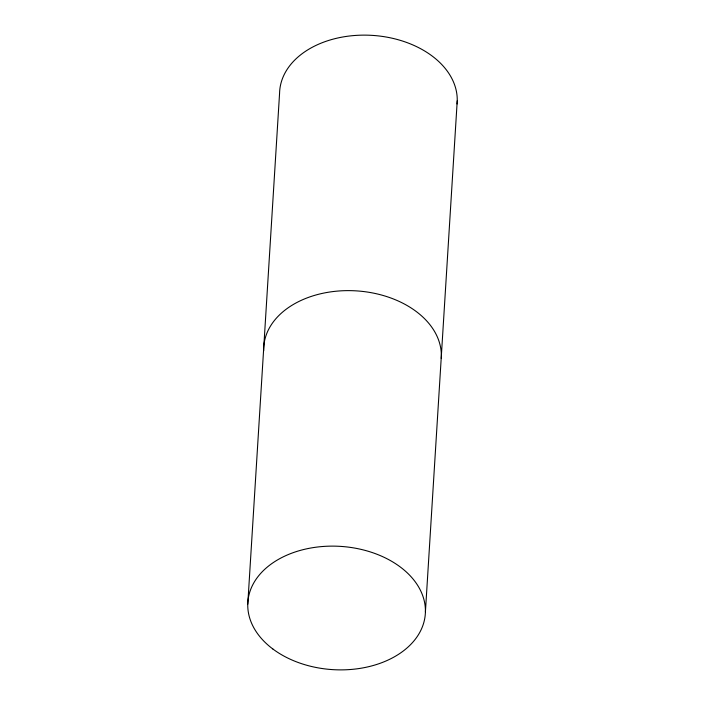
<?xml version="1.0" encoding="UTF-8"?>
<svg xmlns="http://www.w3.org/2000/svg" width="705" height="705" viewBox="0 0 705 705"><rect width="100%" height="100%" fill="white"/><g stroke="black" fill="none" stroke-linecap="round" stroke-linejoin="round"><path stroke-width="1.06" d="M247.763 604.229L279.577 93.254A88.927 61.749 3.6 0 1 372.011 35.365A88.927 61.749 3.6 0 1 457.051 103.979M425.423 611.746L457.237 100.771M263.679 350.887A88.927 61.749 3.6 0 1 353.795 290.742A88.927 61.749 3.6 0 1 441.233 358.396M272.87 649.005A88.927 61.749 3.6 0 0 422.066 627.609A88.927 61.749 3.6 0 0 314.853 547.362A88.927 61.749 3.6 0 0 272.87 649.005"/></g></svg>
